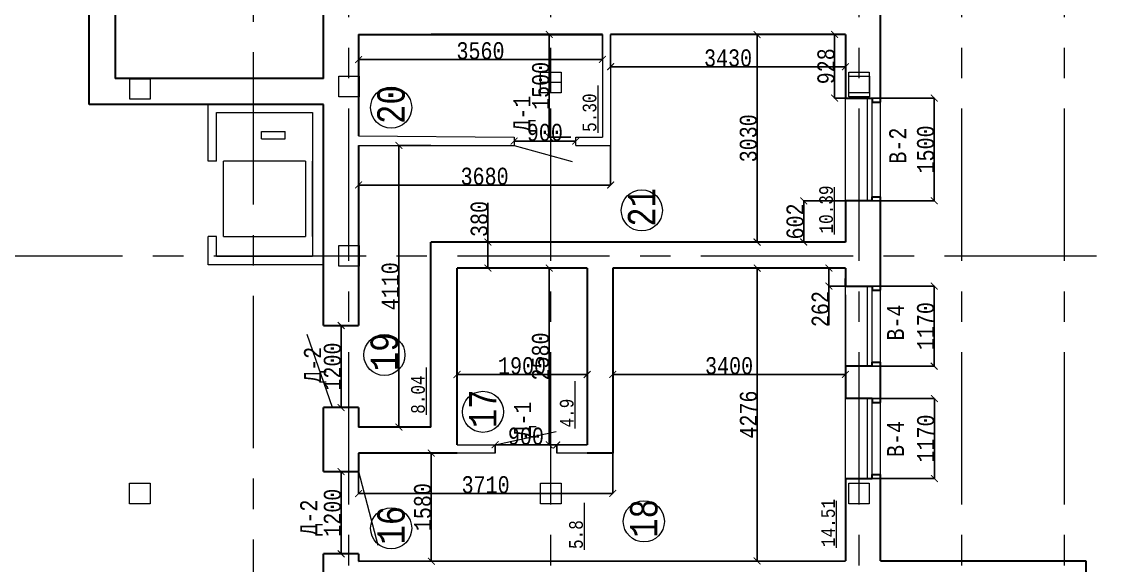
# Model space of a CAD drawing. Header units: millimetres. Extents: x -689206 to 4969298, y -1019800 to 703299.
# Drawn here: x -394218 to -378423, y -441703 to -433766 of the extents above; entities that cross this region are included whole.
import ezdxf

# ---------------------------------------------------------------- set-up
doc = ezdxf.new("R2010")
doc.units = ezdxf.units.MM
doc.linetypes.add('JIS_02_4.0', pattern=[5.5, 4, -1.5])
doc.linetypes.add('осеваяX2', pattern=[101.6, 63.5, -12.7, 12.7, -12.7])
for name, color, linetype, lineweight in [('несущие', 7, 'Continuous', 30), ('ОКНА', 250, 'Continuous', 20), ('ПЕРЕГОРОДКИ', 252, 'Continuous', 9), ('РАЗМЕРЫ', 7, 'Continuous', 9), ('сваи', 7, 'JIS_02_4.0', 30), ('стены', 7, 'Continuous', 20)]:
    doc.layers.add(name, color=color, linetype=linetype, lineweight=lineweight)
doc.layers.add('четотам', color=7, linetype='Continuous')
doc.styles.add('Аннотативный', font='isocteur.ttf', dxfattribs={"width": 0.7, "height": 250})
doc.dimstyles.new('Аннотативный', dxfattribs={"dimscale": 0, "dimtxt": 250, "dimasz": 100, "dimexe": 1.25, "dimexo": 0.625, "dimtad": 1, "dimdec": 0, "dimtxsty": 'Аннотативный', "dimblk": 'ARCHTICK', "dimcen": 2.5, "dimadec": 0, "dimazin": 0, "dimtfac": 1, "dimtdec": 0, "dimtmove": 0, "dimatfit": 3, "dimfxl": 1, "dimarcsym": 0})

# ---------------------------------------------------------------- blocks, each defined once
blk = doc.blocks.new('_ArchTick')
at = {"color": 0, "linetype": 'ByBlock', "const_width": 0.15}
blk.add_lwpolyline([(-0.5, -0.5), (0.5, 0.5)], dxfattribs=at)
blk = doc.blocks.new('*D3852')
at = {"layer": 'Defpoints', "color": 0, "lineweight": 30, "transparency": 16777216}
for p in [(-383478, -437364), (-383478, -437364), (-383478, -441639)]:
    blk.add_point(p, dxfattribs=at)
at = {"layer": 'стены', "color": 0, "lineweight": -2, "transparency": 16777216}
for p, q in [((-383479, -437364), (-383479, -437364)), ((-383478, -441639), (-383478, -437364)), ((-383477, -441639), (-383477, -441639))]:
    blk.add_line(p, q, dxfattribs=at)
at = {"layer": 'стены', "color": 0, "lineweight": -2, "transparency": 16777216, "xscale": 100, "yscale": 100, "zscale": 100}
for p, rotation in [((-383478, -437364), 90), ((-383478, -441639), 270)]:
    blk.add_blockref('_ArchTick', p, dxfattribs=dict(at, rotation=rotation))
at = {"layer": 'стены', "color": 0, "lineweight": 5, "transparency": 16777216, "insert": (-383604, -439502), "char_height": 250, "attachment_point": 5, "rotation": 90, "style": 'Аннотативный'}
blk.add_mtext('4276', dxfattribs=at)
blk = doc.blocks.new('*D3853')
at = {"layer": 'Defpoints', "color": 0, "lineweight": 30, "transparency": 16777216}
for p in [(-386513, -433954), (-386201, -433954), (-386201, -435454)]:
    blk.add_point(p, dxfattribs=at)
at = {"layer": 'стены', "color": 0, "lineweight": -2, "transparency": 16777216}
for p, q in [((-386201, -433954), (-386514, -433954)), ((-386513, -435454), (-386513, -433954)), ((-386201, -435454), (-386514, -435454))]:
    blk.add_line(p, q, dxfattribs=at)
at = {"layer": 'стены', "color": 0, "lineweight": -2, "transparency": 16777216, "xscale": 100, "yscale": 100, "zscale": 100}
for p, rotation in [((-386513, -433954), 90), ((-386513, -435454), 270)]:
    blk.add_blockref('_ArchTick', p, dxfattribs=dict(at, rotation=rotation))
at = {"layer": 'стены', "color": 0, "lineweight": 5, "transparency": 16777216, "insert": (-386638, -434704), "char_height": 250, "attachment_point": 5, "rotation": 90, "style": 'Аннотативный'}
blk.add_mtext('1500', dxfattribs=at)
blk = doc.blocks.new('*D3854')
at = {"layer": 'Defpoints', "color": 0, "lineweight": 30, "transparency": 16777216}
for p in [(-385618, -433954), (-382188, -433954), (-382188, -434424)]:
    blk.add_point(p, dxfattribs=at)
at = {"layer": 'стены', "color": 0, "lineweight": -2, "transparency": 16777216}
for p, q in [((-385618, -433954), (-385618, -434425)), ((-382188, -433954), (-382188, -434425)), ((-385618, -434424), (-382188, -434424))]:
    blk.add_line(p, q, dxfattribs=at)
at = {"layer": 'стены', "color": 0, "lineweight": -2, "transparency": 16777216, "xscale": 100, "yscale": 100, "zscale": 100, "rotation": 180}
blk.add_blockref('_ArchTick', (-385618, -434424), dxfattribs=at)
at = {"layer": 'стены', "color": 0, "lineweight": -2, "transparency": 16777216, "xscale": 100, "yscale": 100, "zscale": 100}
blk.add_blockref('_ArchTick', (-382188, -434424), dxfattribs=at)
at = {"layer": 'стены', "color": 0, "lineweight": 5, "transparency": 16777216, "insert": (-383903, -434298), "char_height": 250, "attachment_point": 5, "style": 'Аннотативный'}
blk.add_mtext('3430', dxfattribs=at)
blk = doc.blocks.new('*D3808')
at = {"layer": 'Defpoints', "color": 0, "lineweight": 30, "transparency": 16777216}
for p in [(-387028, -435510), (-387028, -435514), (-386128, -435514)]:
    blk.add_point(p, dxfattribs=at)
at = {"layer": 'стены', "color": 0, "lineweight": -2, "transparency": 16777216}
for p, q in [((-387028, -435513), (-387028, -435509)), ((-386128, -435510), (-387028, -435510)), ((-386128, -435513), (-386128, -435509))]:
    blk.add_line(p, q, dxfattribs=at)
at = {"layer": 'стены', "color": 0, "lineweight": -2, "transparency": 16777216, "xscale": 100, "yscale": 100, "zscale": 100, "rotation": 180}
blk.add_blockref('_ArchTick', (-387028, -435510), dxfattribs=at)
at = {"layer": 'стены', "color": 0, "lineweight": -2, "transparency": 16777216, "xscale": 100, "yscale": 100, "zscale": 100}
blk.add_blockref('_ArchTick', (-386128, -435510), dxfattribs=at)
at = {"layer": 'стены', "color": 0, "lineweight": 5, "transparency": 16777216, "insert": (-386578, -435385), "char_height": 250, "attachment_point": 5, "style": 'Аннотативный'}
blk.add_mtext('900', dxfattribs=at)
blk = doc.blocks.new('*D3863')
at = {"layer": 'Defpoints', "color": 0, "linetype": 'ByBlock', "lineweight": 30, "transparency": 16777216}
for p in [(-382188, -434882), (-382188, -436382), (-380892, -436382)]:
    blk.add_point(p, dxfattribs=at)
at = {"layer": 'РАЗМЕРЫ', "color": 0, "linetype": 'ByBlock', "lineweight": -2, "transparency": 16777216}
for p, q in [((-382188, -434882), (-380890, -434882)), ((-380892, -434882), (-380892, -436382)), ((-382188, -436382), (-380890, -436382))]:
    blk.add_line(p, q, dxfattribs=at)
at = {"layer": 'РАЗМЕРЫ', "color": 0, "linetype": 'ByBlock', "lineweight": -2, "transparency": 16777216, "xscale": 100, "yscale": 100, "zscale": 100}
for p, rotation in [((-380892, -434882), 90), ((-380892, -436382), 270)]:
    blk.add_blockref('_ArchTick', p, dxfattribs=dict(at, rotation=rotation))
at = {"layer": 'РАЗМЕРЫ', "color": 0, "linetype": 'ByBlock', "lineweight": 5, "transparency": 16777216, "insert": (-381017, -435632), "char_height": 250, "attachment_point": 5, "rotation": 90, "style": 'Аннотативный'}
blk.add_mtext('1500', dxfattribs=at)
blk = doc.blocks.new('*D3864')
at = {"layer": 'Defpoints', "color": 0, "linetype": 'ByBlock', "lineweight": 30, "transparency": 16777216}
for p in [(-382188, -437626), (-382188, -438796), (-380892, -438796)]:
    blk.add_point(p, dxfattribs=at)
at = {"layer": 'РАЗМЕРЫ', "color": 0, "linetype": 'ByBlock', "lineweight": -2, "transparency": 16777216}
for p, q in [((-382188, -437626), (-380890, -437626)), ((-380892, -437626), (-380892, -438796)), ((-382188, -438796), (-380890, -438796))]:
    blk.add_line(p, q, dxfattribs=at)
at = {"layer": 'РАЗМЕРЫ', "color": 0, "linetype": 'ByBlock', "lineweight": -2, "transparency": 16777216, "xscale": 100, "yscale": 100, "zscale": 100}
for p, rotation in [((-380892, -437626), 90), ((-380892, -438796), 270)]:
    blk.add_blockref('_ArchTick', p, dxfattribs=dict(at, rotation=rotation))
at = {"layer": 'РАЗМЕРЫ', "color": 0, "linetype": 'ByBlock', "lineweight": 5, "transparency": 16777216, "insert": (-381017, -438211), "char_height": 250, "attachment_point": 5, "rotation": 90, "style": 'Аннотативный'}
blk.add_mtext('1170', dxfattribs=at)
blk = doc.blocks.new('*D3865')
at = {"layer": 'Defpoints', "color": 0, "linetype": 'ByBlock', "lineweight": 30, "transparency": 16777216}
for p in [(-382188, -439267), (-380890, -439267), (-382188, -440437)]:
    blk.add_point(p, dxfattribs=at)
at = {"layer": 'РАЗМЕРЫ', "color": 0, "linetype": 'ByBlock', "lineweight": -2, "transparency": 16777216}
for p, q in [((-382188, -439267), (-380889, -439267)), ((-380890, -440437), (-380890, -439267)), ((-382188, -440437), (-380889, -440437))]:
    blk.add_line(p, q, dxfattribs=at)
at = {"layer": 'РАЗМЕРЫ', "color": 0, "linetype": 'ByBlock', "lineweight": -2, "transparency": 16777216, "xscale": 100, "yscale": 100, "zscale": 100}
for p, rotation in [((-380890, -439267), 90), ((-380890, -440437), 270)]:
    blk.add_blockref('_ArchTick', p, dxfattribs=dict(at, rotation=rotation))
at = {"layer": 'РАЗМЕРЫ', "color": 0, "linetype": 'ByBlock', "lineweight": 5, "transparency": 16777216, "insert": (-381016, -439852), "char_height": 250, "attachment_point": 5, "rotation": 90, "style": 'Аннотативный'}
blk.add_mtext('1170', dxfattribs=at)
blk = doc.blocks.new('*D3932')
at = {"layer": 'Defpoints', "color": 0, "linetype": 'ByBlock', "lineweight": 30, "transparency": 16777216}
for p in [(-389553, -438201), (-389553, -439401), (-389553, -439401)]:
    blk.add_point(p, dxfattribs=at)
at = {"layer": 'РАЗМЕРЫ', "color": 0, "linetype": 'ByBlock', "lineweight": -2, "transparency": 16777216}
for p, q in [((-389554, -438201), (-389555, -438201)), ((-389553, -438201), (-389553, -439401)), ((-389554, -439401), (-389555, -439401))]:
    blk.add_line(p, q, dxfattribs=at)
at = {"layer": 'РАЗМЕРЫ', "color": 0, "linetype": 'ByBlock', "lineweight": -2, "transparency": 16777216, "xscale": 100, "yscale": 100, "zscale": 100}
for p, rotation in [((-389553, -438201), 90), ((-389553, -439401), 270)]:
    blk.add_blockref('_ArchTick', p, dxfattribs=dict(at, rotation=rotation))
at = {"layer": 'РАЗМЕРЫ', "color": 0, "linetype": 'ByBlock', "lineweight": 5, "transparency": 16777216, "insert": (-389679, -438801), "char_height": 250, "attachment_point": 5, "rotation": 90, "style": 'Аннотативный'}
blk.add_mtext('1200', dxfattribs=at)
blk = doc.blocks.new('*D3933')
at = {"layer": 'Defpoints', "color": 0, "linetype": 'ByBlock', "lineweight": 30, "transparency": 16777216}
for p in [(-389553, -440335), (-389553, -441535), (-389553, -441535)]:
    blk.add_point(p, dxfattribs=at)
at = {"layer": 'РАЗМЕРЫ', "color": 0, "linetype": 'ByBlock', "lineweight": -2, "transparency": 16777216}
for p, q in [((-389554, -440335), (-389555, -440335)), ((-389553, -440335), (-389553, -441535)), ((-389554, -441535), (-389555, -441535))]:
    blk.add_line(p, q, dxfattribs=at)
at = {"layer": 'РАЗМЕРЫ', "color": 0, "linetype": 'ByBlock', "lineweight": -2, "transparency": 16777216, "xscale": 100, "yscale": 100, "zscale": 100}
for p, rotation in [((-389553, -440335), 90), ((-389553, -441535), 270)]:
    blk.add_blockref('_ArchTick', p, dxfattribs=dict(at, rotation=rotation))
at = {"layer": 'РАЗМЕРЫ', "color": 0, "linetype": 'ByBlock', "lineweight": 5, "transparency": 16777216, "insert": (-389679, -440935), "char_height": 250, "attachment_point": 5, "rotation": 90, "style": 'Аннотативный'}
blk.add_mtext('1200', dxfattribs=at)
blk = doc.blocks.new('*D3935')
at = {"layer": 'Defpoints', "color": 0, "linetype": 'ByBlock', "lineweight": 30, "transparency": 16777216}
for p in [(-387409, -436984), (-385961, -436984), (-385961, -437364)]:
    blk.add_point(p, dxfattribs=at)
at = {"layer": 'РАЗМЕРЫ', "color": 0, "linetype": 'ByBlock', "lineweight": -2, "transparency": 16777216}
for p, q in [((-387409, -436984), (-387409, -436410)), ((-385961, -436984), (-387411, -436984)), ((-387409, -437364), (-387409, -436984)), ((-385961, -437364), (-387411, -437364))]:
    blk.add_line(p, q, dxfattribs=at)
at = {"layer": 'РАЗМЕРЫ', "color": 0, "linetype": 'ByBlock', "lineweight": -2, "transparency": 16777216, "xscale": 100, "yscale": 100, "zscale": 100}
for p, rotation in [((-387409, -436984), 90), ((-387409, -437364), 270)]:
    blk.add_blockref('_ArchTick', p, dxfattribs=dict(at, rotation=rotation))
at = {"layer": 'РАЗМЕРЫ', "color": 0, "linetype": 'ByBlock', "lineweight": 5, "transparency": 16777216, "insert": (-387535, -436647), "char_height": 250, "attachment_point": 5, "rotation": 90, "style": 'Аннотативный'}
blk.add_mtext('380', dxfattribs=at)
blk = doc.blocks.new('*D3983')
at = {"layer": 'Defpoints', "color": 0, "linetype": 'ByBlock', "lineweight": 30, "transparency": 16777216}
for p in [(-385587, -437364), (-382188, -437752), (-385587, -438915)]:
    blk.add_point(p, dxfattribs=at)
at = {"layer": 'РАЗМЕРЫ', "color": 0, "linetype": 'ByBlock', "lineweight": -2, "transparency": 16777216}
for p, q in [((-385587, -437364), (-385587, -438917)), ((-382188, -437753), (-382188, -438917)), ((-382188, -438915), (-385587, -438915))]:
    blk.add_line(p, q, dxfattribs=at)
at = {"layer": 'РАЗМЕРЫ', "color": 0, "linetype": 'ByBlock', "lineweight": -2, "transparency": 16777216, "xscale": 100, "yscale": 100, "zscale": 100, "rotation": 180}
blk.add_blockref('_ArchTick', (-385587, -438915), dxfattribs=at)
at = {"layer": 'РАЗМЕРЫ', "color": 0, "linetype": 'ByBlock', "lineweight": -2, "transparency": 16777216, "xscale": 100, "yscale": 100, "zscale": 100}
blk.add_blockref('_ArchTick', (-382188, -438915), dxfattribs=at)
at = {"layer": 'РАЗМЕРЫ', "color": 0, "linetype": 'ByBlock', "lineweight": 5, "transparency": 16777216, "insert": (-383888, -438790), "char_height": 250, "attachment_point": 5, "style": 'Аннотативный'}
blk.add_mtext('3400', dxfattribs=at)
blk = doc.blocks.new('*D3984')
at = {"layer": 'Defpoints', "color": 0, "linetype": 'ByBlock', "lineweight": 30, "transparency": 16777216}
for p in [(-387861, -437364), (-385961, -437364), (-387861, -438917)]:
    blk.add_point(p, dxfattribs=at)
at = {"layer": 'РАЗМЕРЫ', "color": 0, "linetype": 'ByBlock', "lineweight": -2, "transparency": 16777216}
for p, q in [((-387861, -437364), (-387861, -438918)), ((-385961, -437364), (-385961, -438918)), ((-385961, -438917), (-387861, -438917))]:
    blk.add_line(p, q, dxfattribs=at)
at = {"layer": 'РАЗМЕРЫ', "color": 0, "linetype": 'ByBlock', "lineweight": -2, "transparency": 16777216, "xscale": 100, "yscale": 100, "zscale": 100, "rotation": 180}
blk.add_blockref('_ArchTick', (-387861, -438917), dxfattribs=at)
at = {"layer": 'РАЗМЕРЫ', "color": 0, "linetype": 'ByBlock', "lineweight": -2, "transparency": 16777216, "xscale": 100, "yscale": 100, "zscale": 100}
blk.add_blockref('_ArchTick', (-385961, -438917), dxfattribs=at)
at = {"layer": 'РАЗМЕРЫ', "color": 0, "linetype": 'ByBlock', "lineweight": 5, "transparency": 16777216, "insert": (-386911, -438791), "char_height": 250, "attachment_point": 5, "style": 'Аннотативный'}
blk.add_mtext('1900', dxfattribs=at)
blk = doc.blocks.new('*D3985')
at = {"layer": 'Defpoints', "color": 0, "linetype": 'ByBlock', "lineweight": 30, "transparency": 16777216}
for p in [(-385961, -437364), (-386514, -439944), (-385961, -439944)]:
    blk.add_point(p, dxfattribs=at)
at = {"layer": 'РАЗМЕРЫ', "color": 0, "linetype": 'ByBlock', "lineweight": -2, "transparency": 16777216}
for p, q in [((-385961, -437364), (-386515, -437364)), ((-386514, -437364), (-386514, -439944)), ((-385961, -439944), (-386515, -439944))]:
    blk.add_line(p, q, dxfattribs=at)
at = {"layer": 'РАЗМЕРЫ', "color": 0, "linetype": 'ByBlock', "lineweight": -2, "transparency": 16777216, "xscale": 100, "yscale": 100, "zscale": 100}
for p, rotation in [((-386514, -437364), 90), ((-386514, -439944), 270)]:
    blk.add_blockref('_ArchTick', p, dxfattribs=dict(at, rotation=rotation))
at = {"layer": 'РАЗМЕРЫ', "color": 0, "linetype": 'ByBlock', "lineweight": 5, "transparency": 16777216, "insert": (-386640, -438654), "char_height": 250, "attachment_point": 5, "rotation": 90, "style": 'Аннотативный'}
blk.add_mtext('2580', dxfattribs=at)
blk = doc.blocks.new('*D3986')
at = {"layer": 'Defpoints', "color": 0, "linetype": 'ByBlock', "lineweight": 30, "transparency": 16777216}
for p in [(-388236, -440064), (-388236, -441643), (-388236, -441643)]:
    blk.add_point(p, dxfattribs=at)
at = {"layer": 'РАЗМЕРЫ', "color": 0, "linetype": 'ByBlock', "lineweight": -2, "transparency": 16777216}
for p, q in [((-388237, -440064), (-388238, -440064)), ((-388236, -440064), (-388236, -441643)), ((-388237, -441643), (-388238, -441643))]:
    blk.add_line(p, q, dxfattribs=at)
at = {"layer": 'РАЗМЕРЫ', "color": 0, "linetype": 'ByBlock', "lineweight": -2, "transparency": 16777216, "xscale": 100, "yscale": 100, "zscale": 100}
for p, rotation in [((-388236, -440064), 90), ((-388236, -441643), 270)]:
    blk.add_blockref('_ArchTick', p, dxfattribs=dict(at, rotation=rotation))
at = {"layer": 'РАЗМЕРЫ', "color": 0, "linetype": 'ByBlock', "lineweight": 5, "transparency": 16777216, "insert": (-388362, -440853), "char_height": 250, "attachment_point": 5, "rotation": 90, "style": 'Аннотативный'}
blk.add_mtext('1580', dxfattribs=at)
blk = doc.blocks.new('*D3987')
at = {"layer": 'Defpoints', "color": 0, "linetype": 'ByBlock', "lineweight": 30, "transparency": 16777216}
for p in [(-382188, -433954), (-383479, -436984), (-382188, -436984)]:
    blk.add_point(p, dxfattribs=at)
at = {"layer": 'РАЗМЕРЫ', "color": 0, "linetype": 'ByBlock', "lineweight": -2, "transparency": 16777216}
for p, q in [((-382189, -433954), (-383481, -433954)), ((-383479, -433954), (-383479, -436984)), ((-382189, -436984), (-383481, -436984))]:
    blk.add_line(p, q, dxfattribs=at)
at = {"layer": 'РАЗМЕРЫ', "color": 0, "linetype": 'ByBlock', "lineweight": -2, "transparency": 16777216, "xscale": 100, "yscale": 100, "zscale": 100}
for p, rotation in [((-383479, -433954), 90), ((-383479, -436984), 270)]:
    blk.add_blockref('_ArchTick', p, dxfattribs=dict(at, rotation=rotation))
at = {"layer": 'РАЗМЕРЫ', "color": 0, "linetype": 'ByBlock', "lineweight": 5, "transparency": 16777216, "insert": (-383605, -435469), "char_height": 250, "attachment_point": 5, "rotation": 90, "style": 'Аннотативный'}
blk.add_mtext('3030', dxfattribs=at)
blk = doc.blocks.new('*D3944')
at = {"layer": 'Defpoints', "color": 0, "linetype": 'ByBlock', "lineweight": 30, "transparency": 16777216}
for p in [(-389298, -433954), (-385738, -433954), (-389298, -434319)]:
    blk.add_point(p, dxfattribs=at)
at = {"layer": 'РАЗМЕРЫ', "color": 0, "linetype": 'ByBlock', "lineweight": -2, "transparency": 16777216}
for p, q in [((-389298, -433954), (-389298, -434320)), ((-385738, -433954), (-385738, -434320)), ((-385738, -434319), (-389298, -434319))]:
    blk.add_line(p, q, dxfattribs=at)
at = {"layer": 'РАЗМЕРЫ', "color": 0, "linetype": 'ByBlock', "lineweight": -2, "transparency": 16777216, "xscale": 100, "yscale": 100, "zscale": 100, "rotation": 180}
blk.add_blockref('_ArchTick', (-389298, -434319), dxfattribs=at)
at = {"layer": 'РАЗМЕРЫ', "color": 0, "linetype": 'ByBlock', "lineweight": -2, "transparency": 16777216, "xscale": 100, "yscale": 100, "zscale": 100}
blk.add_blockref('_ArchTick', (-385738, -434319), dxfattribs=at)
at = {"layer": 'РАЗМЕРЫ', "color": 0, "linetype": 'ByBlock', "lineweight": 5, "transparency": 16777216, "insert": (-387518, -434193), "char_height": 250, "attachment_point": 5, "style": 'Аннотативный'}
blk.add_mtext('3560', dxfattribs=at)
blk = doc.blocks.new('*D3990')
at = {"layer": 'Defpoints', "color": 0, "linetype": 'ByBlock', "lineweight": 30, "transparency": 16777216}
for p in [(-389298, -435574), (-385618, -435574), (-389298, -436151)]:
    blk.add_point(p, dxfattribs=at)
at = {"layer": 'РАЗМЕРЫ', "color": 0, "linetype": 'ByBlock', "lineweight": -2, "transparency": 16777216}
for p, q in [((-389298, -435574), (-389298, -436152)), ((-385618, -435574), (-385618, -436152)), ((-385618, -436151), (-389298, -436151))]:
    blk.add_line(p, q, dxfattribs=at)
at = {"layer": 'РАЗМЕРЫ', "color": 0, "linetype": 'ByBlock', "lineweight": -2, "transparency": 16777216, "xscale": 100, "yscale": 100, "zscale": 100, "rotation": 180}
blk.add_blockref('_ArchTick', (-389298, -436151), dxfattribs=at)
at = {"layer": 'РАЗМЕРЫ', "color": 0, "linetype": 'ByBlock', "lineweight": -2, "transparency": 16777216, "xscale": 100, "yscale": 100, "zscale": 100}
blk.add_blockref('_ArchTick', (-385618, -436151), dxfattribs=at)
at = {"layer": 'РАЗМЕРЫ', "color": 0, "linetype": 'ByBlock', "lineweight": 5, "transparency": 16777216, "insert": (-387458, -436025), "char_height": 250, "attachment_point": 5, "style": 'Аннотативный'}
blk.add_mtext('3680', dxfattribs=at)
blk = doc.blocks.new('*D3991')
at = {"layer": 'Defpoints', "color": 0, "linetype": 'ByBlock', "lineweight": 30, "transparency": 16777216}
for p in [(-388709, -435574), (-388241, -435574), (-388241, -439684)]:
    blk.add_point(p, dxfattribs=at)
at = {"layer": 'РАЗМЕРЫ', "color": 0, "linetype": 'ByBlock', "lineweight": -2, "transparency": 16777216}
for p, q in [((-388241, -435574), (-388710, -435574)), ((-388709, -439684), (-388709, -435574)), ((-388241, -439684), (-388710, -439684))]:
    blk.add_line(p, q, dxfattribs=at)
at = {"layer": 'РАЗМЕРЫ', "color": 0, "linetype": 'ByBlock', "lineweight": -2, "transparency": 16777216, "xscale": 100, "yscale": 100, "zscale": 100}
for p, rotation in [((-388709, -435574), 90), ((-388709, -439684), 270)]:
    blk.add_blockref('_ArchTick', p, dxfattribs=dict(at, rotation=rotation))
at = {"layer": 'РАЗМЕРЫ', "color": 0, "linetype": 'ByBlock', "lineweight": 5, "transparency": 16777216, "insert": (-388835, -437629), "char_height": 250, "attachment_point": 5, "rotation": 90, "style": 'Аннотативный'}
blk.add_mtext('4110', dxfattribs=at)
blk = doc.blocks.new('*D3994')
at = {"layer": 'Defpoints', "color": 0, "linetype": 'ByBlock', "lineweight": 30, "transparency": 16777216}
for p in [(-389298, -440064), (-385587, -440064), (-389298, -440654)]:
    blk.add_point(p, dxfattribs=at)
at = {"layer": 'РАЗМЕРЫ', "color": 0, "linetype": 'ByBlock', "lineweight": -2, "transparency": 16777216}
for p, q in [((-389298, -440064), (-389298, -440655)), ((-385587, -440064), (-385587, -440655)), ((-385587, -440654), (-389298, -440654))]:
    blk.add_line(p, q, dxfattribs=at)
at = {"layer": 'РАЗМЕРЫ', "color": 0, "linetype": 'ByBlock', "lineweight": -2, "transparency": 16777216, "xscale": 100, "yscale": 100, "zscale": 100, "rotation": 180}
blk.add_blockref('_ArchTick', (-389298, -440654), dxfattribs=at)
at = {"layer": 'РАЗМЕРЫ', "color": 0, "linetype": 'ByBlock', "lineweight": -2, "transparency": 16777216, "xscale": 100, "yscale": 100, "zscale": 100}
blk.add_blockref('_ArchTick', (-385587, -440654), dxfattribs=at)
at = {"layer": 'РАЗМЕРЫ', "color": 0, "linetype": 'ByBlock', "lineweight": 5, "transparency": 16777216, "insert": (-387443, -440528), "char_height": 250, "attachment_point": 5, "style": 'Аннотативный'}
blk.add_mtext('3710', dxfattribs=at)
blk = doc.blocks.new('*D4009')
at = {"layer": 'Defpoints', "color": 0, "linetype": 'ByBlock', "lineweight": 30, "ltscale": 35, "transparency": 16777216}
for p in [(-387305, -439944), (-387305, -440063), (-386405, -440064)]:
    blk.add_point(p, dxfattribs=at)
at = {"layer": 'сваи', "color": 0, "linetype": 'ByBlock', "lineweight": -2, "ltscale": 35, "transparency": 16777216}
for p, q in [((-387305, -440063), (-387305, -439943)), ((-386405, -439945), (-387305, -439944)), ((-386405, -440063), (-386405, -439943))]:
    blk.add_line(p, q, dxfattribs=at)
at = {"layer": 'сваи', "color": 0, "linetype": 'ByBlock', "lineweight": -2, "ltscale": 35, "transparency": 16777216, "xscale": 100, "yscale": 100, "zscale": 100}
for p, rotation in [((-387305, -439944), 179.9551926410018), ((-386405, -439945), 359.9551926410018)]:
    blk.add_blockref('_ArchTick', p, dxfattribs=dict(at, rotation=rotation))
at = {"layer": 'сваи', "color": 0, "linetype": 'ByBlock', "lineweight": 5, "ltscale": 35, "transparency": 16777216, "insert": (-386855, -439819), "char_height": 250, "attachment_point": 5, "rotation": 359.9552, "style": 'Аннотативный'}
blk.add_mtext('900', dxfattribs=at)
blk = doc.blocks.new('*D4004')
at = {"layer": 'Defpoints', "color": 0, "lineweight": 30, "ltscale": 35, "transparency": 16777216}
for p in [(-382347, -433954), (-382188, -433954), (-382188, -434882)]:
    blk.add_point(p, dxfattribs=at)
at = {"layer": 'РАЗМЕРЫ', "color": 0, "lineweight": -2, "ltscale": 35, "transparency": 16777216}
for p, q in [((-382189, -433954), (-382348, -433954)), ((-382347, -434882), (-382347, -433954)), ((-382189, -434882), (-382348, -434882))]:
    blk.add_line(p, q, dxfattribs=at)
at = {"layer": 'РАЗМЕРЫ', "color": 0, "lineweight": -2, "ltscale": 35, "transparency": 16777216, "xscale": 100, "yscale": 100, "zscale": 100}
for p, rotation in [((-382347, -433954), 90), ((-382347, -434882), 270)]:
    blk.add_blockref('_ArchTick', p, dxfattribs=dict(at, rotation=rotation))
at = {"layer": 'РАЗМЕРЫ', "color": 0, "lineweight": 5, "ltscale": 35, "transparency": 16777216, "insert": (-382472, -434418), "char_height": 250, "attachment_point": 5, "rotation": 90, "style": 'Аннотативный'}
blk.add_mtext('928', dxfattribs=at)
blk = doc.blocks.new('*D4005')
at = {"layer": 'Defpoints', "color": 0, "lineweight": 30, "ltscale": 35, "transparency": 16777216}
for p in [(-382188, -436382), (-382798, -436984), (-382188, -436984)]:
    blk.add_point(p, dxfattribs=at)
at = {"layer": 'РАЗМЕРЫ', "color": 0, "lineweight": -2, "ltscale": 35, "transparency": 16777216}
for p, q in [((-382189, -436382), (-382799, -436382)), ((-382798, -436382), (-382798, -436984)), ((-382189, -436984), (-382799, -436984))]:
    blk.add_line(p, q, dxfattribs=at)
at = {"layer": 'РАЗМЕРЫ', "color": 0, "lineweight": -2, "ltscale": 35, "transparency": 16777216, "xscale": 100, "yscale": 100, "zscale": 100}
for p, rotation in [((-382798, -436382), 90), ((-382798, -436984), 270)]:
    blk.add_blockref('_ArchTick', p, dxfattribs=dict(at, rotation=rotation))
at = {"layer": 'РАЗМЕРЫ', "color": 0, "lineweight": 5, "ltscale": 35, "transparency": 16777216, "insert": (-382923, -436683), "char_height": 250, "attachment_point": 5, "rotation": 90, "style": 'Аннотативный'}
blk.add_mtext('602', dxfattribs=at)
blk = doc.blocks.new('*D4006')
at = {"layer": 'Defpoints', "color": 0, "lineweight": 30, "ltscale": 35, "transparency": 16777216}
for p in [(-382188, -437364), (-382430, -437626), (-382188, -437626)]:
    blk.add_point(p, dxfattribs=at)
at = {"layer": 'РАЗМЕРЫ', "color": 0, "lineweight": -2, "ltscale": 35, "transparency": 16777216}
for p, q in [((-382189, -437364), (-382431, -437364)), ((-382430, -437364), (-382430, -437626)), ((-382189, -437626), (-382431, -437626)), ((-382430, -437626), (-382430, -438199))]:
    blk.add_line(p, q, dxfattribs=at)
at = {"layer": 'РАЗМЕРЫ', "color": 0, "lineweight": -2, "ltscale": 35, "transparency": 16777216, "xscale": 100, "yscale": 100, "zscale": 100}
for p, rotation in [((-382430, -437364), 90), ((-382430, -437626), 270)]:
    blk.add_blockref('_ArchTick', p, dxfattribs=dict(at, rotation=rotation))
at = {"layer": 'РАЗМЕРЫ', "color": 0, "lineweight": 5, "ltscale": 35, "transparency": 16777216, "insert": (-382556, -437962), "char_height": 250, "attachment_point": 5, "rotation": 90, "style": 'Аннотативный'}
blk.add_mtext('262', dxfattribs=at)

msp = doc.modelspace()

# ---------------------------------------------------------------- linework, layer by layer
at = {"layer": 'несущие', "color": 0}
for p, q in [((-381678.4, -434941.9), (-381678.4, -432905.6)), ((-382188.4, -433953.9), (-382188.4, -434881.9)), ((-382188.4, -436381.9), (-382188.4, -436983.9)), ((-381678.4, -437685.6), (-381678.4, -436321.9)), ((-382188.4, -437363.9), (-382188.4, -437625.6)), ((-382188.4, -438795.6), (-382188.4, -439266.9)), ((-381678.4, -439326.9), (-381678.4, -438735.6)), ((-381678.4, -441636.7), (-381678.4, -440376.9)), ((-382188.4, -440436.9), (-382188.4, -441637.1)), ((-381508.4, -441635.9), (-378678.4, -441635.8))]:
    msp.add_line(p, q, dxfattribs=at)
at = {"layer": 'несущие', "linetype": 'ByBlock', "lineweight": 30}
for p, q in [((-382188.4, -434881.9), (-381798.4, -434881.9)), ((-381798.4, -434881.9), (-381798.4, -434941.9)), ((-381798.4, -434941.9), (-381678.4, -434941.9)), ((-381798.4, -436381.9), (-382188.4, -436381.9)), ((-381798.4, -436381.9), (-381798.4, -436321.9)), ((-381798.4, -436321.9), (-381678.4, -436321.9)), ((-382188.4, -437625.6), (-382188.4, -437514.4)), ((-382188.4, -437625.6), (-381798.4, -437625.6)), ((-381798.4, -437625.6), (-381798.4, -437685.6)), ((-381798.4, -437685.6), (-381678.4, -437685.6)), ((-381798.4, -438795.6), (-382188.4, -438795.6)), ((-381798.4, -438795.6), (-381798.4, -438735.6)), ((-381798.4, -438735.6), (-381678.4, -438735.6)), ((-381798.4, -439266.9), (-382188.4, -439266.9)), ((-381798.4, -439266.9), (-381798.4, -439326.9)), ((-381678.4, -439326.9), (-381678.4, -439155.6)), ((-381798.4, -439326.9), (-381678.4, -439326.9)), ((-381798.4, -440436.9), (-381798.4, -440376.9)), ((-381798.4, -440376.9), (-381678.4, -440376.9)), ((-382188.4, -440436.9), (-381798.4, -440436.9))]:
    msp.add_line(p, q, dxfattribs=at)
at = {"layer": 'ОКНА', "linetype": 'ByBlock', "lineweight": 9}
for p, q in [((-382188.4, -436381.9), (-382188.4, -434881.9)), ((-381868.4, -436381.9), (-381868.4, -434881.9)), ((-381798.4, -436321.9), (-381798.4, -434941.9)), ((-381678.4, -436321.9), (-381678.4, -434941.9)), ((-382188.4, -438795.6), (-382188.4, -437625.6)), ((-381868.4, -438795.6), (-381868.4, -437625.6)), ((-381798.4, -438735.6), (-381798.4, -437685.6)), ((-381678.4, -438735.6), (-381678.4, -437685.6)), ((-382188.4, -440436.9), (-382188.4, -439266.9)), ((-381868.4, -440436.9), (-381868.4, -439266.9)), ((-381798.4, -440376.9), (-381798.4, -439326.9)), ((-381678.4, -440376.9), (-381678.4, -439326.9))]:
    msp.add_line(p, q, dxfattribs=at)
at = {"layer": 'ПЕРЕГОРОДКИ', "linetype": 'ByBlock', "lineweight": 20}
for p, q in [((-387304.9, -440063.9), (-387304.8, -439943.1)), ((-386404.8, -439943.9), (-386404.9, -440063.9))]:
    msp.add_line(p, q, dxfattribs=at)
at = {"layer": 'ПЕРЕГОРОДКИ', "color": 18, "linetype": 'ByBlock', "lineweight": 30, "true_color": 0x000000}
msp.add_line((-378678.4, -441635.8), (-378678.4, -442165.8), dxfattribs=at)
at = {"layer": 'РАЗМЕРЫ', "linetype": 'осеваяX2', "lineweight": 5, "ltscale": 35}
for p, q in [((-390837.7, -398653.9), (-390837.7, -465706.6)), ((-419859.4, -437183.9), (-370018.1, -437183.9))]:
    msp.add_line(p, q, dxfattribs=at)
at = {"layer": 'РАЗМЕРЫ', "linetype": 'ByBlock', "lineweight": 30}
for p, q in [((-393232.4, -434974.1), (-393232.4, -428894.1)), ((-392852.4, -428894.1), (-392852.4, -434594.1)), ((-389808.4, -434594.1), (-389808.4, -428894.1)), ((-389298.4, -433953.9), (-389298.4, -435210.9)), ((-389808.4, -434594.1), (-392852.4, -434594.1)), ((-389808.4, -434974.1), (-393232.4, -434974.1)), ((-389808.4, -435655.4), (-389808.4, -434974.1)), ((-389298.4, -435210.9), (-389298.4, -435433.1)), ((-389298.4, -435573.9), (-389298.4, -435655.4)), ((-389808.4, -438200.7), (-389808.4, -435655.4)), ((-389298.4, -435655.4), (-389298.4, -438200.7)), ((-388240.8, -436983.9), (-388238.4, -436983.9)), ((-388240.8, -439683.9), (-388240.8, -436983.9)), ((-388238.4, -437363.9), (-388240.8, -437363.9)), ((-387860.8, -439943.9), (-387860.8, -437363.9)), ((-385960.6, -437363.9), (-385960.6, -439943.9)), ((-385587, -437363.9), (-385587, -440063.9)), ((-389808.4, -438200.7), (-389298.4, -438200.7)), ((-389298.4, -439400.7), (-389808.4, -439400.7)), ((-389808.4, -440334.9), (-389808.4, -439400.7)), ((-389298.4, -439400.7), (-389298.4, -439683.9)), ((-388240.8, -439683.9), (-389298.4, -439683.9)), ((-389298.4, -440063.9), (-389298.4, -440334.9)), ((-387860.8, -440063.9), (-389298.4, -440063.9)), ((-385587, -440063.9), (-385960.6, -440063.9)), ((-389808.4, -440334.9), (-389298.4, -440334.9)), ((-389298.4, -441534.9), (-389808.4, -441534.9)), ((-389808.4, -441889.9), (-389808.4, -441534.9)), ((-389298.4, -441534.9), (-389298.4, -441643.9))]:
    msp.add_line(p, q, dxfattribs=at)
at = {"layer": 'РАЗМЕРЫ', "lineweight": 5}
for p, q in [((-385802.1, -435389.8), (-385802.1, -434700.5)), ((-382347.9, -436873.6), (-382347.9, -436184.4)), ((-388307.5, -439505), (-388307.5, -438815.7)), ((-386135.1, -439704.9), (-386135.1, -439015.7)), ((-385999.7, -441478.3), (-385999.7, -440789)), ((-382317.9, -441449.4), (-382317.9, -440760.1))]:
    msp.add_line(p, q, dxfattribs=at)
at = {"layer": 'РАЗМЕРЫ', "lineweight": 13}
for p, q in [((-391492.4, -435801), (-391492.4, -434974.1)), ((-391372.4, -435801), (-391372.4, -435094.1)), ((-391372.4, -435094.1), (-389972.4, -435094.1)), ((-389972.4, -435094.1), (-389972.4, -437194.1)), ((-390714.9, -435478.2), (-390714.9, -435368.2)), ((-390368.7, -435478.2), (-390368.7, -435368.2)), ((-391372.4, -435801), (-391492.4, -435801)), ((-390072.4, -435801), (-391272.6, -435801)), ((-391272.6, -436901), (-391272.6, -435801)), ((-390072.4, -435801), (-390072.4, -436901)), ((-389972.4, -436901), (-389972.4, -435801)), ((-391492.4, -437314.1), (-391492.4, -436901)), ((-391372.4, -436901), (-391492.4, -436901)), ((-391372.4, -437194.1), (-391372.4, -436901)), ((-391272.6, -436901), (-390072.4, -436901)), ((-389972.4, -437194.1), (-391372.4, -437194.1))]:
    msp.add_line(p, q, dxfattribs=at)
at = {"layer": 'РАЗМЕРЫ', "linetype": 'ByBlock', "lineweight": 13}
for p, q in [((-389808.4, -437314.1), (-391492.4, -437314.1)), ((-387860.8, -439943.9), (-387304.8, -439943.9)), ((-387304.9, -440063.9), (-387860.8, -440063.9)), ((-385960.6, -440063.9), (-386404.9, -440063.9))]:
    msp.add_line(p, q, dxfattribs=at)
at = {"layer": 'РАЗМЕРЫ', "linetype": 'ByBlock', "lineweight": 9}
for p, q in [((-389678.4, -439400.7), (-390048.8, -438333.7)), ((-387304.8, -439943.1), (-386411, -439749.4)), ((-389298.4, -440334.9), (-389015.2, -441406.1))]:
    msp.add_line(p, q, dxfattribs=at)
at = {"layer": 'РАЗМЕРЫ', "linetype": 'ByBlock', "lineweight": 20}
msp.add_line((-385960.6, -439943.9), (-386404.9, -439943.9), dxfattribs=at)
at = {"layer": 'стены', "linetype": 'осеваяX2', "lineweight": 5, "ltscale": 35}
for p, q in [((-389438.4, -465706.6), (-389438.4, -398653.9)), ((-386490.4, -465706.6), (-386490.4, -398653.9)), ((-381988.4, -465706.6), (-381988.4, -398653.9)), ((-380488.4, -465706.6), (-380488.4, -398653.9)), ((-378988.4, -465706.6), (-378988.4, -398653.9))]:
    msp.add_line(p, q, dxfattribs=at)
at = {"layer": 'стены', "lineweight": 30}
for p, q in [((-389298.4, -433953.9), (-385738.4, -433953.9)), ((-385738.4, -433953.9), (-388238.4, -433953.9)), ((-382188.4, -433953.9), (-385618.4, -433953.9)), ((-382188.4, -436983.9), (-388238.4, -436983.9)), ((-385960.6, -437363.9), (-387860.8, -437363.9)), ((-382188.4, -437363.9), (-385587, -437363.9)), ((-389298.4, -441643.9), (-382188.4, -441637.1)), ((-381678.4, -441636.2), (-381508.4, -441635.9)), ((-378678.4, -441635.8), (-378678.4, -442454.9))]:
    msp.add_line(p, q, dxfattribs=at)
at = {"layer": 'стены'}
for p, q in [((-386050.4, -433953.9), (-386058.4, -433953.9)), ((-386490.4, -434803.9), (-386490.4, -434503.9)), ((-386340.4, -434653.9), (-386640.4, -434653.9)), ((-386128.2, -435573.9), (-385618.4, -435573.9)), ((-386490.4, -440803.9), (-386490.4, -440503.9)), ((-386340.4, -440653.9), (-386640.4, -440653.9))]:
    msp.add_line(p, q, dxfattribs=at)
at = {"layer": 'стены', "lineweight": 13}
for p, q in [((-385738.4, -433953.9), (-385738.4, -435453.9)), ((-385618.4, -433953.9), (-385618.4, -435573.9)), ((-390714.9, -435368.2), (-390368.7, -435368.2)), ((-390714.9, -435478.2), (-390368.7, -435478.2)), ((-389298.4, -435433.1), (-387028.2, -435453.9)), ((-387028.2, -435453.9), (-387028.2, -435573.9)), ((-386128.2, -435453.9), (-385738.4, -435453.9)), ((-386128.2, -435573.9), (-386128.2, -435453.9)), ((-389298.4, -435573.9), (-387028.2, -435573.9)), ((-386128.2, -435573.9), (-385741.1, -435573.9))]:
    msp.add_line(p, q, dxfattribs=at)
at = {"layer": 'стены', "lineweight": 9}
msp.add_line((-387028.2, -435573.9), (-386178.3, -435810), dxfattribs=at)
at = {"layer": 'стены'}
for points in [[(-386640.4, -434803.9), (-386640.4, -434503.9), (-386340.4, -434503.9), (-386340.4, -434803.9)], [(-382140.4, -434803.9), (-382140.4, -434503.9), (-381840.4, -434503.9), (-381840.4, -434803.9)], [(-392639.5, -434898.9), (-392639.5, -434598.9), (-392339.5, -434598.9), (-392339.5, -434898.9)], [(-389588.4, -434862.5), (-389588.4, -434562.5), (-389288.4, -434562.5), (-389288.4, -434862.5)], [(-382138.4, -434862.5), (-382138.4, -434562.5), (-381838.4, -434562.5), (-381838.4, -434862.5)], [(-389588.4, -437333.9), (-389588.4, -437033.9), (-389288.4, -437033.9), (-389288.4, -437333.9)], [(-392642.4, -440803.9), (-392642.4, -440503.9), (-392342.4, -440503.9), (-392342.4, -440803.9)], [(-386640.4, -440803.9), (-386640.4, -440503.9), (-386340.4, -440503.9), (-386340.4, -440803.9)], [(-382140.4, -440803.9), (-382140.4, -440503.9), (-381840.4, -440503.9), (-381840.4, -440803.9)]]:
    msp.add_lwpolyline(points, close=True, dxfattribs=at)
at = {"layer": 'четотам', "lineweight": 13}
for centre in [(-388822.4, -435021.9), (-385162.4, -436521.9), (-388920.6, -438631.6), (-387482.4, -439461.9), (-385132.4, -441061.9), (-388822.4, -441161.9)]:
    msp.add_circle(centre, 300, dxfattribs=at)

# ---------------------------------------------------------------- texts
at = {"layer": 'РАЗМЕРЫ', "lineweight": 13, "ltscale": 150, "char_height": 401.1, "width": 1460, "attachment_point": 1, "rotation": 90, "style": 'Аннотативный'}
for s, insert in [('20', (-389025.4, -435259.2)), ('21', (-385365.4, -436759.2)), ('19', (-389123.6, -438868.8)), ('17', (-387685.4, -439699.2)), ('18', (-385335.4, -441299.2)), ('16', (-389025.4, -441399.2))]:
    msp.add_mtext(s, dxfattribs=dict(at, insert=insert))
at = {"layer": 'РАЗМЕРЫ', "lineweight": 5, "char_height": 200, "width": 656.117, "attachment_point": 1, "rotation": 90, "style": 'Аннотативный'}
for s, insert in [('5.30', (-386026.1, -435375.7)), ('10.39', (-382571.9, -436859.5)), ('8.04', (-388531.5, -439490.8)), ('4.9', (-386359.1, -439690.8)), ('14.51', (-382541.9, -441435.2)), ('5.8', (-386223.7, -441464.2))]:
    msp.add_mtext(s, dxfattribs=dict(at, insert=insert))
at = {"layer": 'РАЗМЕРЫ', "lineweight": 20, "ltscale": 150, "char_height": 250, "width": 922.913, "attachment_point": 1, "rotation": 90, "style": 'Аннотативный'}
for s, insert in [('Д-1', (-387039.9, -435371.9)), ('В-2', (-381549.8, -435839.5)), ('В-4', (-381582.4, -438421.9)), ('Д-2', (-390095.1, -439039.1)), ('Д-1', (-387029.9, -439837.8)), ('В-4', (-381582.4, -440121.9)), ('Д-2', (-390150.6, -441268.8))]:
    msp.add_mtext(s, dxfattribs=dict(at, insert=insert))

# ---------------------------------------------------------------- dimensions: what is measured, and where the dimension line sits
at = {"layer": 'РАЗМЕРЫ', "linetype": 'ByBlock', "lineweight": 5}
for base, p1, p2, angle, picture, middle in [((-383479.4, -436983.9), (-382188.4, -433953.9), (-382188.4, -436983.9), 90, '*D3987', (-383605, -435468.9)), ((-389298.4, -434319), (-385738.4, -433953.9), (-389298.4, -433953.9), 180, '*D3944', (-387518.4, -434193.3)), ((-380891.5, -436381.9), (-382188.4, -434881.9), (-382188.4, -436381.9), 90, '*D3863', (-381017.1, -435631.9)), ((-389298.4, -436150.7), (-385618.4, -435573.9), (-389298.4, -435573.9), 180, '*D3990', (-387458.4, -436025.1)), ((-388709, -435573.9), (-388240.8, -439683.9), (-388240.8, -435573.9), 90, '*D3991', (-388834.6, -437628.9)), ((-387860.8, -438916.7), (-385960.6, -437363.9), (-387860.8, -437363.9), 180, '*D3984', (-386910.7, -438791.1)), ((-386514, -439943.9), (-385960.6, -437363.9), (-385960.6, -439943.9), 90, '*D3985', (-386639.6, -438653.9)), ((-380891.5, -438795.6), (-382188.4, -437625.6), (-382188.4, -438795.6), 90, '*D3864', (-381017.1, -438210.6)), ((-380890.3, -439266.9), (-382188.4, -440436.9), (-382188.4, -439266.9), 90, '*D3865', (-381015.9, -439851.9))]:
    dim = msp.add_linear_dim(base=base, p1=p1, p2=p2, angle=angle, dimstyle='Аннотативный', dxfattribs=at)
    dim.commit()
    dim.dimension.update_dxf_attribs({"geometry": picture, "text_midpoint": middle})
at = {"layer": 'РАЗМЕРЫ', "lineweight": 5, "ltscale": 35}
for base, p1, p2, picture, middle in [((-382346.8, -433953.9), (-382188.4, -434881.9), (-382188.4, -433953.9), '*D4004', (-382472.4, -434417.9)), ((-382797.8, -436983.9), (-382188.4, -436381.9), (-382188.4, -436983.9), '*D4005', (-382923.4, -436682.9)), ((-382430, -437625.6), (-382188.4, -437363.9), (-382188.4, -437625.6), '*D4006', (-382555.6, -437962.5))]:
    dim = msp.add_linear_dim(base=base, p1=p1, p2=p2, angle=90, dimstyle='Аннотативный', dxfattribs=at)
    dim.commit()
    dim.dimension.update_dxf_attribs({"geometry": picture, "text_midpoint": middle})
at = {"layer": 'РАЗМЕРЫ', "linetype": 'ByBlock', "lineweight": 5}
for p1, p2, distance, picture, middle in [((-385960.6, -437363.9), (-385960.6, -436983.9), 1448.7, '*D3935', (-387535, -436647)), ((-389553.4, -438200.7), (-389553.4, -439400.7), 0, '*D3932', (-389679, -438800.7)), ((-389553.4, -440334.9), (-389553.4, -441534.9), 0, '*D3933', (-389679, -440934.9))]:
    dim = msp.add_aligned_dim(p1=p1, p2=p2, distance=distance, dimstyle='Аннотативный', dxfattribs=at)
    dim.commit()
    dim.dimension.update_dxf_attribs({"geometry": picture, "text_midpoint": middle})
for base, p1, p2, angle, text, picture, middle in [((-385587, -438915.5), (-382188.4, -437751.9), (-385587, -437363.9), 180, '3400', '*D3983', (-383887.7, -438789.9)), ((-388236.4, -441642.8), (-388236.4, -440063.9), (-388236.4, -441642.8), 90, '1580', '*D3986', (-388362.1, -440853.3)), ((-389298.4, -440653.9), (-385587, -440063.9), (-389298.4, -440063.9), 180, '3710', '*D3994', (-387442.7, -440528.3))]:
    dim = msp.add_linear_dim(base=base, p1=p1, p2=p2, angle=angle, text=text, dimstyle='Аннотативный', dxfattribs=at)
    dim.commit()
    dim.dimension.update_dxf_attribs({"geometry": picture, "text_midpoint": middle})
at = {"layer": 'сваи', "linetype": 'ByBlock', "lineweight": 5, "ltscale": 35}
dim = msp.add_aligned_dim(p1=(-386404.9, -440063.9), p2=(-387304.9, -440063.1), distance=-119.3, dimstyle='Аннотативный', dxfattribs=at)
dim.commit()
dim.dimension.update_dxf_attribs({"geometry": '*D4009', "text_midpoint": (-386854.7, -439818.6)})
at = {"layer": 'стены', "lineweight": 5}
for p1, p2, distance, picture, middle in [((-386200.8, -435453.9), (-386200.8, -433953.9), 312, '*D3853', (-386638.4, -434703.9)), ((-385618.4, -433953.9), (-382188.4, -433953.9), -470.2, '*D3854', (-383903.4, -434298.4)), ((-386128.2, -435513.9), (-387028.2, -435513.9), -3.6, '*D3808', (-386578.2, -435384.7)), ((-383478.1, -441639.5), (-383478.1, -437363.9), 0, '*D3852', (-383603.7, -439501.7))]:
    dim = msp.add_aligned_dim(p1=p1, p2=p2, distance=distance, dimstyle='Аннотативный', dxfattribs=at)
    dim.commit()
    dim.dimension.update_dxf_attribs({"geometry": picture, "text_midpoint": middle})

doc.saveas('drawing.dxf')
